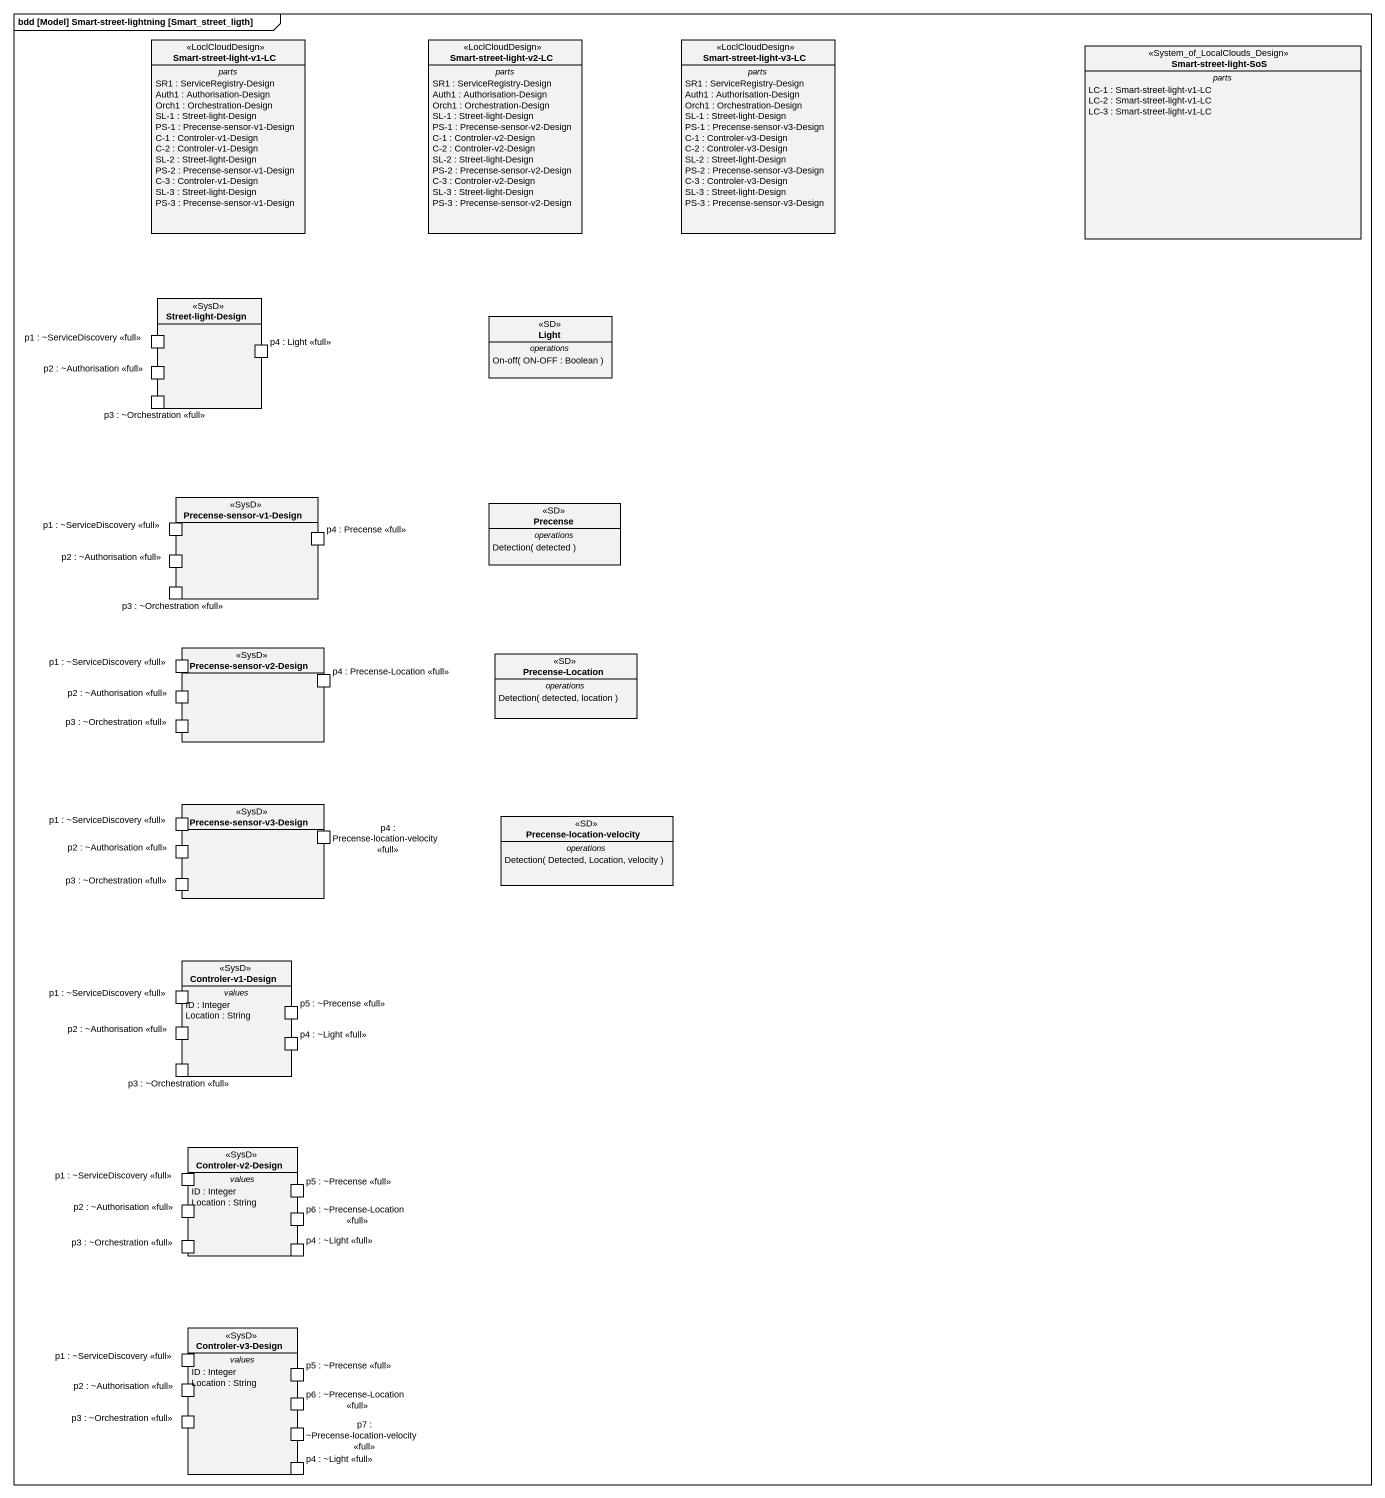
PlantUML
@startuml
mainframe bdd [Model] Smart-street-lightning [Smart_street_ligth]
allowmixing
hide circle
hide empty members
class "Smart-street-light-v1-LC" as Smart_street_light_v1_LC <<LoclCloudDesign>> {
  -- parts --
  SR1 : ServiceRegistry-Design
  Auth1 : Authorisation-Design
  Orch1 : Orchestration-Design
  SL-1 : Street-light-Design
  PS-1 : Precense-sensor-v1-Design
  C-1 : Controler-v1-Design
  C-2 : Controler-v1-Design
  SL-2 : Street-light-Design
  PS-2 : Precense-sensor-v1-Design
  C-3 : Controler-v1-Design
  SL-3 : Street-light-Design
  PS-3 : Precense-sensor-v1-Design
}
class "Smart-street-light-v2-LC" as Smart_street_light_v2_LC <<LoclCloudDesign>> {
  -- parts --
  SR1 : ServiceRegistry-Design
  Auth1 : Authorisation-Design
  Orch1 : Orchestration-Design
  SL-1 : Street-light-Design
  PS-1 : Precense-sensor-v2-Design
  C-1 : Controler-v2-Design
  C-2 : Controler-v2-Design
  SL-2 : Street-light-Design
  PS-2 : Precense-sensor-v2-Design
  C-3 : Controler-v2-Design
  SL-3 : Street-light-Design
  PS-3 : Precense-sensor-v2-Design
}
class "Smart-street-light-v3-LC" as Smart_street_light_v3_LC <<LoclCloudDesign>> {
  -- parts --
  SR1 : ServiceRegistry-Design
  Auth1 : Authorisation-Design
  Orch1 : Orchestration-Design
  SL-1 : Street-light-Design
  PS-1 : Precense-sensor-v3-Design
  C-1 : Controler-v3-Design
  C-2 : Controler-v3-Design
  SL-2 : Street-light-Design
  PS-2 : Precense-sensor-v3-Design
  C-3 : Controler-v3-Design
  SL-3 : Street-light-Design
  PS-3 : Precense-sensor-v3-Design
}
class "Smart-street-light-SoS" as Smart_street_light_SoS <<System_of_LocalClouds_Design>> {
  -- parts --
  LC-1 : Smart-street-light-v1-LC
  LC-2 : Smart-street-light-v1-LC
  LC-3 : Smart-street-light-v1-LC
}
rectangle "Street-light-Design" as Street_light_Design <<SysD>> {
  port "p1 : ~ServiceDiscovery <<full>>" as p1_ServiceDiscovery_full
  port "p4 : Light <<full>>" as p4_Light_full
  port "p2 : ~Authorisation <<full>>" as p2_Authorisation_full
  port "p3 : ~Orchestration <<full>>" as p3_Orchestration_full
}
class Light <<SD>> {
  -- operations --
  On-off( ON-OFF : Boolean )
}
rectangle "Precense-sensor-v1-Design" as Precense_sensor_v1_Design <<SysD>> {
  port "p1 : ~ServiceDiscovery <<full>>" as p1_ServiceDiscovery_full_2
  port "p4 : Precense <<full>>" as p4_Precense_full
  port "p2 : ~Authorisation <<full>>" as p2_Authorisation_full_2
  port "p3 : ~Orchestration <<full>>" as p3_Orchestration_full_2
}
class Precense <<SD>> {
  -- operations --
  Detection( detected )
}
rectangle "Precense-sensor-v2-Design" as Precense_sensor_v2_Design <<SysD>> {
  port "p1 : ~ServiceDiscovery <<full>>" as p1_ServiceDiscovery_full_3
  port "p2 : ~Authorisation <<full>>" as p2_Authorisation_full_3
  port "p4 : Precense-Location <<full>>" as p4_Precense_Location_full
  port "p3 : ~Orchestration <<full>>" as p3_Orchestration_full_3
}
class "Precense-Location" as Precense_Location <<SD>> {
  -- operations --
  Detection( detected, location )
}
rectangle "Precense-sensor-v3-Design" as Precense_sensor_v3_Design <<SysD>> {
  port "p1 : ~ServiceDiscovery <<full>>" as p1_ServiceDiscovery_full_4
  port "p2 : ~Authorisation <<full>>" as p2_Authorisation_full_4
  port "p4 : Precense-location-velocity <<full>>" as p4_Precense_location
  port "p3 : ~Orchestration <<full>>" as p3_Orchestration_full_4
}
class "Precense-location-velocity" as Precense_location_velocity <<SD>> {
  -- operations --
  Detection( Detected, Location, velocity )
}
class "Controler-v1-Design" as Controler_v1_Design <<SysD>> {
  -- values --
  ID : Integer
  Location : String
  -- ports --
  p1 : ~ServiceDiscovery <<full>>
  p2 : ~Authorisation <<full>>
  p3 : ~Orchestration <<full>>
  p4 : ~Light <<full>>
  p5 : ~Precense <<full>>
}
class "Controler-v2-Design" as Controler_v2_Design <<SysD>> {
  -- values --
  ID : Integer
  Location : String
  -- ports --
  p1 : ~ServiceDiscovery <<full>>
  p2 : ~Authorisation <<full>>
  p3 : ~Orchestration <<full>>
  p4 : ~Light <<full>>
  p5 : ~Precense <<full>>
  p6 : ~Precense-Location <<full>>
}
class "Controler-v3-Design" as Controler_v3_Design <<SysD>> {
  -- values --
  ID : Integer
  Location : String
  -- ports --
  p1 : ~ServiceDiscovery <<full>>
  p2 : ~Authorisation <<full>>
  p3 : ~Orchestration <<full>>
  p4 : ~Light <<full>>
  p5 : ~Precense <<full>>
  p6 : ~Precense-Location <<full>>
  p7 : ~Precense-location-velocity <<full>>
}
@enduml
